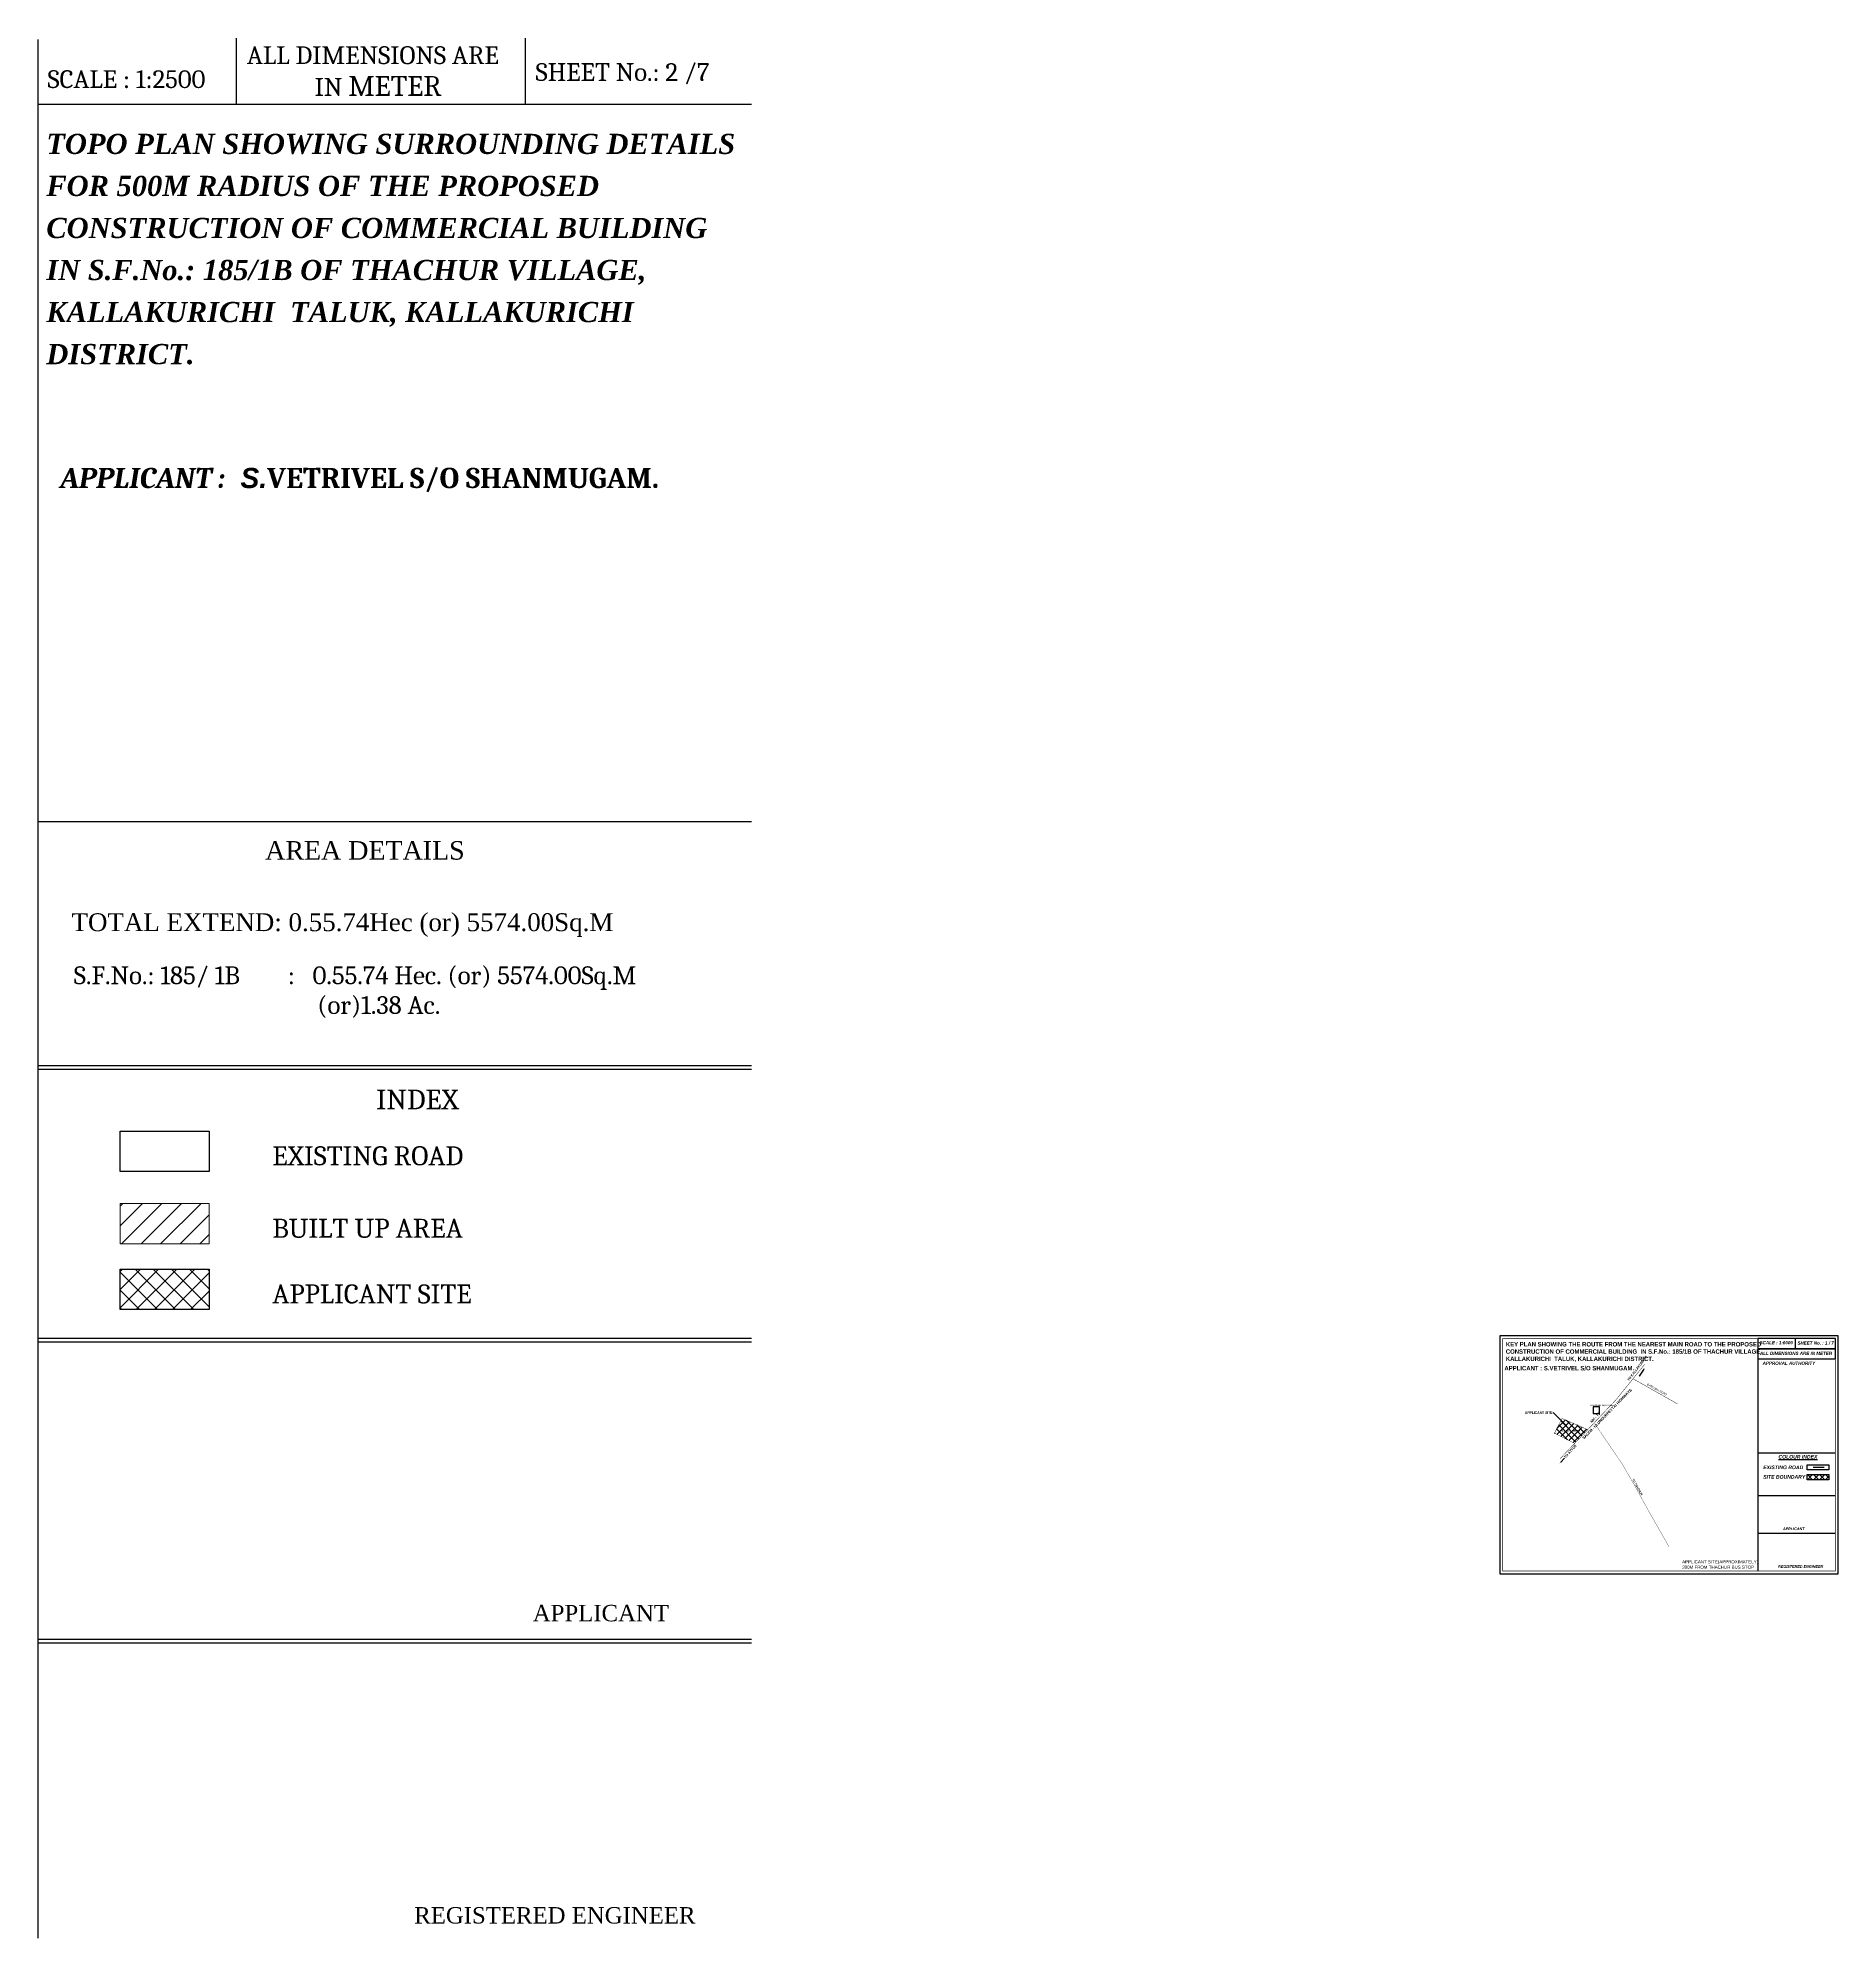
# Model space of a CAD drawing. Header units: metres. Extents: x 3750 to 6203, y 1588 to 3614.
# Drawn here: x 4864 to 6203, y 2201 to 3614 of the extents above; entities that cross this region are included whole.
import ezdxf
from ezdxf import colors
from ezdxf.entities.mleader import LeaderData, LeaderLine
from ezdxf.math import Vec2, Vec3

# ---------------------------------------------------------------- set-up
doc = ezdxf.new("R2010")
doc.units = ezdxf.units.M
doc.layers.add('00', color=7, linetype='Continuous')
doc.layers.add('LOCATION_PLAN', color=7, linetype='Continuous')
doc.styles.add('i', font='romantic.ttf')
doc.styles.add('SRI-2', font='BOOKOSBI.TTF')
doc.styles.add('SRI1', font='cambriab.ttf')
doc.styles.get("Standard").update_dxf_attribs({"font": 'swissc.ttf'})
doc.styles.add('style1', font='arialbi.ttf')
doc.styles.add('style2', font='swisscb.ttf')
doc.styles.add('style2a', font='swissc.ttf')
pattern_1 = [(45, (-3008.8473, 702.7757), (-2.245064, 2.245064), []), (135, (-3008.8473, 702.7757), (-2.245064, -2.245064), [])]

msp = doc.modelspace()

# ---------------------------------------------------------------- hatches: boundary and pattern name
at = {"ltscale": 0.01}
h = msp.add_hatch(dxfattribs=at)
h.set_pattern_fill('ANSI37', color=8, scale=3)
h.set_pattern_definition([(45, (-3008.847, 702.776), (-6.735192, 6.735192), []), (135, (-3008.847, 702.776), (-6.735192, -6.735192), [])])
h.paths.add_polyline_path([(4925.4516, 2698.3556), (4991.7293, 2698.3556), (4991.7293, 2668.3291), (4925.4516, 2668.3291)])
h = msp.add_hatch(dxfattribs=at)
h.set_pattern_fill('ANSI37', color=256)
h.set_pattern_definition(pattern_1)
h.paths.add_polyline_path([(6007.3944, 2568.8357), (6016.997, 2579.0286), (5997.9445, 2587.3369), (5992.2972, 2576.3844)])
h = msp.add_hatch(dxfattribs=at)
h.set_pattern_fill('ANSI37', color=256)
h.set_pattern_definition(pattern_1)
h.paths.add_polyline_path([(6180.2658, 2545.6569), (6196.5171, 2545.6569), (6196.5171, 2541.8268), (6180.2658, 2541.8268)])
at = {"layer": '00', "lineweight": 15}
h = msp.add_hatch(dxfattribs=at)
h.set_pattern_fill('ANSI31', color=251, scale=3.24)
h.set_pattern_definition([(45, (-3008.847, 702.776), (-7.274007, 7.274007), [])])
h.paths.add_polyline_path([(4925.4516, 2747.1739), (4991.7293, 2747.1739), (4991.7293, 2717.1474), (4925.4516, 2717.1474)])

# ---------------------------------------------------------------- linework, layer by layer
for points in [[(5011.8529, 3613.6839), (5011.8529, 3564.5439)], [(5226.8512, 3613.6839), (5226.8512, 3564.5439)]]:
    msp.add_lwpolyline(points)
at = {"color": 8, "ltscale": 0.01}
msp.add_lwpolyline([(4925.4516, 2698.3556), (4991.7293, 2698.3556), (4991.7293, 2668.3291), (4925.4516, 2668.3291)], close=True, dxfattribs=at)
at = {"color": 40}
for points, const_width in [([(6021.8825, 2584.1171), (6038.051, 2601.1709), (6059.5436, 2627.697)], 0.3), ([(5996.648, 2557.5009), (6021.8825, 2584.1171)], 0.3), ([(6021.8825, 2584.1171), (6042.9444, 2553.137), (6052.3376, 2536.8675), (6063.1696, 2517.0937), (6077.5222, 2491.9875)], 0.2)]:
    msp.add_lwpolyline(points, dxfattribs=dict(at, const_width=const_width))
at = {"const_width": 0.3}
msp.add_lwpolyline([(6050.7562, 2616.8732), (6083.7636, 2598.2289)], dxfattribs=at)
at = {"color": 1, "ltscale": 0.01, "const_width": 0.3}
for points in [[(6007.3944, 2568.8357), (6016.997, 2579.0286), (5997.9445, 2587.3369), (5992.2972, 2576.3844)], [(6196.5171, 2545.6569), (6180.2658, 2545.6569), (6180.2658, 2541.8268), (6196.5171, 2541.8268)]]:
    msp.add_lwpolyline(points, close=True, dxfattribs=at)
at = {"ltscale": 0.01}
for points in [[(6025.8908, 2596.0572), (6021.2364, 2596.0572), (6021.2364, 2590.927), (6025.8908, 2590.927)], [(6180.2658, 2545.6569), (6196.5171, 2545.6569), (6196.5171, 2541.8268), (6180.2658, 2541.8268)]]:
    msp.add_lwpolyline(points, close=True, dxfattribs=at)
at = {"color": 4, "ltscale": 0.01}
msp.add_lwpolyline([(6184.6562, 2551.0487), (6192.8808, 2551.0487)], dxfattribs=at)
at = {"layer": '00', "lineweight": 25}
for p, q in [((4864.4329, 3612.5029), (4864.4329, 2201.0752)), ((4864.4329, 3564.5439), (5395.0064, 3564.5439)), ((4872.4572, 3031.0653), (5386.9821, 3031.0653))]:
    msp.add_line(p, q, dxfattribs=at)
at = {"layer": '00', "lineweight": 25, "ltscale": 0.005}
for p, q in [((4864.4329, 3564.5439), (5395.0064, 3564.5439)), ((4872.4572, 3031.0653), (5386.9821, 3031.0653))]:
    msp.add_line(p, q, dxfattribs=at)
at = {"layer": '00', "lineweight": 30}
for points in [[(4864.4329, 3031.0653), (5395.0064, 3031.0653)], [(4864.4329, 2849.834), (5395.0064, 2849.834)], [(4864.4329, 2847.0636), (5395.0064, 2847.0636)], [(4864.4329, 2647.1039), (5395.0064, 2647.1039)], [(4864.4329, 2644.3334), (5395.0064, 2644.3334)], [(4864.4329, 2423.2948), (5395.0064, 2423.2948)], [(4864.4329, 2420.5243), (5395.0064, 2420.5243)]]:
    msp.add_lwpolyline(points, dxfattribs=at)
msp.add_lwpolyline([(4925.4516, 2801.0568), (4991.7293, 2801.0568), (4991.7293, 2771.0303), (4925.4516, 2771.0303)], close=True, dxfattribs=at)
at = {"layer": '00', "color": 251, "lineweight": 15}
msp.add_lwpolyline([(4925.4516, 2747.1739), (4991.7293, 2747.1739), (4991.7293, 2717.1474), (4925.4516, 2717.1474)], close=True, dxfattribs=at)
at = {"layer": 'LOCATION_PLAN'}
for points in [[(5951.8246, 2471.9229), (6203.2293, 2471.9229), (6203.2293, 2648.6823), (5951.8246, 2648.6823)], [(6201.2853, 2646.7383), (6143.6853, 2646.7383), (6143.6853, 2639.1619), (6201.2853, 2639.1619)], [(6201.2853, 2639.1619), (6143.6853, 2639.1619), (6143.6853, 2631.5856), (6201.2853, 2631.5856)], [(6180.2658, 2552.9021), (6196.5171, 2552.9021), (6196.5171, 2549.072), (6180.2658, 2549.072)]]:
    msp.add_lwpolyline(points, close=True, dxfattribs=at)
at = {"layer": 'LOCATION_PLAN', "const_width": 0.4}
msp.add_lwpolyline([(5953.7686, 2473.8669), (6201.2853, 2473.8669), (6201.2853, 2646.7383), (5953.7686, 2646.7383)], close=True, dxfattribs=at)
at = {"layer": 'LOCATION_PLAN'}
for points in [[(6171.7027, 2639.1279), (6171.7027, 2646.7043)], [(6143.6853, 2631.5856), (6143.6853, 2473.8669)], [(6201.2853, 2561.4183), (6143.6853, 2561.4183)], [(6201.2853, 2529.9183), (6143.6853, 2529.9183)], [(6201.2853, 2501.8926), (6143.6853, 2501.8926)]]:
    msp.add_lwpolyline(points, dxfattribs=at)

# ---------------------------------------------------------------- texts
for s, rotation, style, p in [('EARTHEN ROAD', 331.5212751, 'style2a', (6061.0147, 2612.0804)), ('TO THACHUR', 299.1997696, 'style2', (6050.083, 2541.9016))]:
    msp.add_text(s, height=1.5, rotation=rotation, dxfattribs=dict(style=style)).set_placement(p)
at = {"char_height": 13.2678, "attachment_point": 1}
for s, insert, width, style in [('TOTAL EXTEND: 0.55.74Hec (or) 5574.00Sq.M', (4889.3843, 2962.9359), 758.165952, 'SRI-2'), ('S.F.No.: 185/ 1B^I:   0.55.74 Hec. (or) 5574.00Sq.M \\P^I^I^I     (or)1.38 Ac.', (4891.0628, 2923.4709), 1468.093843, 'SRI1')]:
    msp.add_mtext(s, dxfattribs=dict(at, insert=insert, width=width, style=style))
at = {"attachment_point": 4, "style": 'style2'}
for s, insert, char_height, rotation in [('TO KALLAKURICHI', (6047.0105, 2615.5667), 1.8, 52.5677436), ('SALEM - ULUNDURPETTAI HIGHWAYS', (6013.5705, 2572.3852), 2, 45.6379313), ('NH - 79', (6019.4482, 2584.5802), 2, 46.7417192), ('TO ATTUR', (5999.955, 2558.1741), 1.82, 48.0763468)]:
    msp.add_mtext(s, dxfattribs=dict(at, insert=insert, char_height=char_height, rotation=rotation))
for s, insert, char_height in [('THACHUR BUS STOP', (6018.9188, 2597.0878), 1.2), ('S.F.No. : 185 /1B', (5997.5649, 2578.0431), 1.3)]:
    msp.add_mtext(s, dxfattribs=dict(at, insert=insert, char_height=char_height))
at = {"color": 1, "insert": (6087.3251, 2481.9637), "char_height": 2.4, "attachment_point": 1, "style": 'style2a'}
msp.add_mtext_dynamic_manual_height_columns('APPLICANT SITE(APPROXIMATELY)\\P200M FROM THACHUR BUS STOP', width=104.766893, gutter_width=12.5, heights=[0], dxfattribs=at)
at = {"layer": '00', "lineweight": 25, "attachment_point": 1}
for s, width, gutter_width, insert, char_height, style in [('{\\W2.565152; }ALL DIMENSIONS ARE \\P{\\W7.04767;  }IN {\\H1.11111x;METER}', 219.457992, 6.8796, (5008.5408, 3607.5266), 13.2678, 'SRI1'), ('SCALE : 1:2500', 95000.954746, 12.285, (4871.5178, 3589.7005), 13.222763, 'SRI1'), ('SHEET No.: 2 /7', 130911.212395, 12.285, (5234.5474, 3594.9757), 13.222763, 'SRI1'), ('INDEX', 570.213632, 12.285, (5115.9279, 2831.8694), 14.742, 'SRI1'), ('EXISTING ROAD', 245751.904888, 12.285, (5038.6806, 2789.6981), 14.15232, 'SRI1'), ('BUILT UP AREA', 207729.069565, 12.285, (5038.6806, 2735.8152), 14.15232, 'SRI1'), ('APPLICANT SITE', 244440.745992, 12.285, (5038.6806, 2686.9968), 14.15232, 'SRI1'), ('APPLICANT', 1268.081903, 12.285, (5232.452, 2448.7197), 12.19013, 'SRI-2'), ('REGISTERED ENGINEER', 226649.749976, 12.285, (5144.2887, 2224.0269), 12.190128, 'SRI-2')]:
    msp.add_mtext_dynamic_manual_height_columns(s, width=width, gutter_width=gutter_width, heights=[0], dxfattribs=dict(at, insert=insert, char_height=char_height, style=style))
at = {"layer": '00', "lineweight": 25, "insert": (4870.6404, 3542.4651), "char_height": 15, "width": 521.815219, "attachment_point": 1, "line_spacing_factor": 1.25, "style": 'SRI-2'}
msp.add_mtext('\\A1;{\\fRomantic|b1|i1|c2|p2;TOPO PLAN SHOWING SURROUNDING DETAILS FOR 500M RADIUS OF \\A0;\\fBookman Old Style|b1|i1|c0|p18;THE PROPOSED CONSTRUCTION OF COMMERCIAL BUILDING  IN S.F.No.: 185/1B OF THACHUR VILLAGE, KALLAKURICHI  TALUK, KALLAKURICHI DISTRICT.}', dxfattribs=at)
at = {"layer": '00', "lineweight": 25, "insert": (4880.9255, 3294.0873), "char_height": 15, "attachment_point": 1, "line_spacing_factor": 1.44}
msp.add_mtext_dynamic_manual_height_columns('{\\fCambria|b1|i1|c0|p18;APPLICANT :\\fArial|b1|i1|c0|p34;  S.\\fCambria|b1|i0|c0|p18;VETRIVEL S/O SHANMUGAM.}', width=726.938029, gutter_width=6.8796, heights=[0], dxfattribs=at)
at = {"layer": '00', "lineweight": 25, "insert": (5033.4316, 3016.5855), "char_height": 13.7592, "width": 296.585967, "attachment_point": 1, "style": 'i'}
msp.add_mtext('AREA DETAILS', dxfattribs=at)
at = {"layer": 'LOCATION_PLAN', "char_height": 3.24, "width": 185.385388, "attachment_point": 1, "style": 'style2'}
for s, insert in [('\\A1;KEY PLAN SHOWING THE ROUTE FROM THE NEAREST MAIN ROAD TO{\\A0; THE PROPOSED CONSTRUCTION OF COMMERCIAL BUILDING  IN S.F.No.: 185/1B OF THACHUR VILLAGE, KALLAKURICHI  TALUK, KALLAKURICHI DISTRICT.}', (5956.1436, 2644.11)), ('{\\W8.885589; }APPLICANT : S.VETRIVEL S/O SHANMUGAM.', (5945.9301, 2626.3204))]:
    msp.add_mtext(s, dxfattribs=dict(at, insert=insert))
at = {"layer": 'LOCATION_PLAN', "attachment_point": 1, "style": 'style1'}
for s, width, gutter_width, insert, char_height in [('SCALE : 1:6000', 53.87679, 15.1875, (6144.8871, 2644.8731), 2.4), ('SHEET No. : 1 / 7', 53.87679, 15.1875, (6173.0736, 2644.6832), 2.4), ('ALL DIMENSIONS ARE IN METER', 323.331291, 15.1875, (6145.1536, 2636.9474), 2.4), ('APPROVAL AUTHORITY', 53.87679, 15.1875, (6147.1693, 2629.6076), 2.4), ('{\\LCOLOUR INDEX}', 46.77423, 9, (6158.9532, 2560.1766), 2.7), ('SITE BOUNDARY', 50.25704, 9, (6147.6115, 2545.2387), 2.7), ('EXISTING ROAD', 50.25704, 9, (6147.6115, 2552.3526), 2.7), ('APPLICANT', 74.104903, 15.1875, (6162.2876, 2506.2999), 2), ('REGISTERED ENGINEER', 74.104903, 15.1875, (6158.6876, 2478.2742), 2)]:
    msp.add_mtext_dynamic_manual_height_columns(s, width=width, gutter_width=gutter_width, heights=[0], dxfattribs=dict(at, insert=insert, char_height=char_height))

# ---------------------------------------------------------------- leaders
at = {"ltscale": 0.01}
ml = msp.add_multileader_mtext('Standard', dxfattribs=at)
ml.set_content('', color=256)
ml.set_leader_properties()
ml.build(insert=Vec2(0, 0))
ml.multileader.update_dxf_attribs({"dogleg_length": 0, "arrow_head_size": 1.3})
ctx = ml.context
ctx.base_point, ctx.char_height, ctx.arrow_head_size, ctx.landing_gap_size, ctx.plane_origin, ctx.plane_x_axis, ctx.plane_y_axis = Vec3(6054.8033, 2619.3769), 0.8336, 1.3, 0.4168, Vec3(6059.4463, 2625.11), Vec3(0.767453847, -0.641104198), Vec3(0.641104198, 0.767453847)
ctx.text_align_type = 2
notes = []
notes.append((ctx, [(0, (1, 1, 0), (6055.443, 2618.8425), (-1, 0), 0, [(0, [(6059.4463, 2625.11)], 0, [])])]))
ctx.mtext.insert, ctx.mtext.text_direction, ctx.mtext.rotation, ctx.mtext.alignment, ctx.mtext.flow_direction = Vec3(6057.5308, 2624.3522), Vec3(0.767453847, -0.641104198), 5.587249123, 3, 5
ml = msp.add_multileader_mtext('Standard')
ml.set_content('APPLICANT SITE', color=1, style='style2')
ml.set_leader_properties()
ml.build(insert=Vec2(0, 0))
ml.multileader.update_dxf_attribs({"dogleg_length": 0, "arrow_head_size": 1.5})
ctx = ml.context
ctx.base_point, ctx.char_height, ctx.arrow_head_size, ctx.landing_gap_size, ctx.plane_origin = Vec3(5974.5674, 2591.653), 1.82, 1.5, 0.4168, Vec3(6002.4439, 2580.7329)
ctx.text_align_type = 2
notes.append((ctx, [(1, (1, 1, 0), (5991.2799, 2591.653), (-1, 0), 0, [(0, [(6002.4439, 2580.7329)], 0, [])])]))
ctx.mtext.insert, ctx.mtext.alignment, ctx.mtext.flow_direction = Vec3(5990.8631, 2592.5849), 3, 5
ml = msp.add_multileader_mtext('Standard', dxfattribs=at)
ml.set_content('', color=256)
ml.set_leader_properties()
ml.build(insert=Vec2(0, 0))
ml.multileader.update_dxf_attribs({"dogleg_length": 0, "arrow_head_size": 1.3})
ctx = ml.context
ctx.base_point, ctx.char_height, ctx.arrow_head_size, ctx.landing_gap_size, ctx.plane_origin, ctx.plane_x_axis, ctx.plane_y_axis = Vec3(5999.6867, 2557.8483), 0.8336, 1.3, 0.4168, Vec3(5996.0853, 2553.8635), Vec3(0.9249756, -0.380026499), Vec3(0.380026499, 0.9249756)
ctx.text_align_type = 2
notes.append((ctx, [(0, (1, 1, 0), (5999.6867, 2557.8483), (1, 0), 0, [(0, [(5996.0853, 2553.8635)], 0, [])])]))
ctx.mtext.insert, ctx.mtext.text_direction, ctx.mtext.rotation, ctx.mtext.alignment, ctx.mtext.flow_direction = Vec3(6000.2306, 2558.0754), Vec3(0.9249756, -0.380026499), 5.893360363, 3, 5
for ctx, leaders in notes:
    for number, flags, end, landing, length, lines in leaders:
        leader = LeaderData()
        leader.index, (leader.has_last_leader_line, leader.has_dogleg_vector, leader.attachment_direction) = number, flags
        leader.last_leader_point, leader.dogleg_vector, leader.dogleg_length = Vec3(end), Vec3(landing), length
        for number, points, colour, breaks in lines:
            line = LeaderLine()
            line.index, line.vertices, line.color, line.breaks = number, Vec3.list(points), colors.encode_raw_color(colour), breaks
            leader.lines.append(line)
        ctx.leaders.append(leader)

doc.saveas('drawing.dxf')
